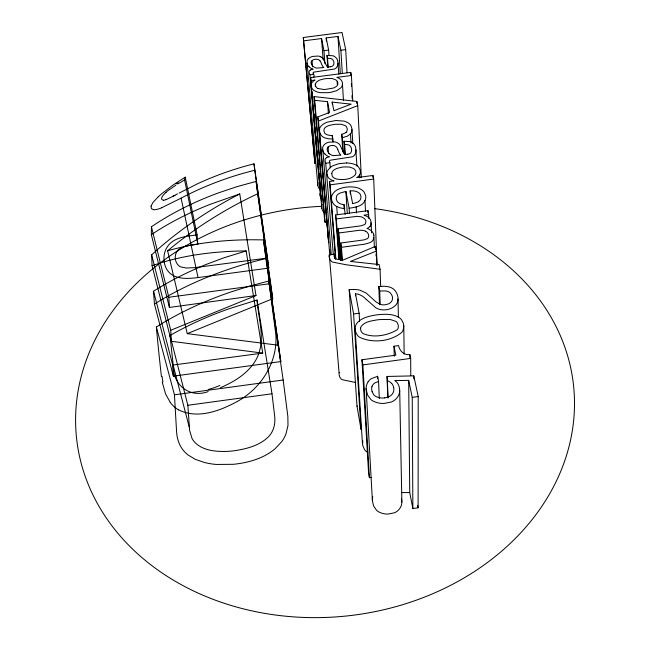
<?xml version="1.0" encoding="UTF-8"?>
<svg xmlns="http://www.w3.org/2000/svg" width="650" height="650" viewBox="0 0 650 650"><rect width="100%" height="100%" fill="white"/><g stroke="black" fill="none" stroke-linecap="round" stroke-linejoin="round"><path stroke-width="0.97" d="M399.482 388.578A17.241 14.097 -1.5 0 0 397.524 383.151A15.356 12.553 -1.4 0 0 394.794 380.575L408.671 380.388L409.727 492.554L412.864 508.536L418.104 507.804L418.21 396.549L413.79 375.871L387.075 376.447L387.766 397.686M367.721 452.4L366.275 451.425A11.31 9.571 -1.8 0 1 364.536 449.662L362.602 445.112L362.773 440.716M151.336 234.682A241.101 147.688 -8.7 0 1 210.047 204.384L239.752 193.96L255.986 295.531L169.414 307.442L151.336 234.682L151.45 226.769A236.811 146.51 -8.7 0 1 218.766 192.774L236.909 186.696L256.108 181.399L272.716 298.716L187.249 333.661L167.627 250.811A240.719 138.954 -31.2 0 1 257.14 194.049L257.636 193.822L256.108 181.399M355.136 328.941L355.526 325.934A12.683 9.961 -2.8 0 1 356.915 323.229C361.384 317.777 368.786 316.209 375.391 315.063A61.848 49.717 -1.4 0 1 378.609 314.649C385.588 314.015 393.323 313.755 399.433 317.761A12.537 9.831 -1.4 0 1 401.521 319.743L403.268 323.091A20.117 15.795 -1.8 0 1 403.764 325.796L403.252 329.745A12.894 10.124 -1.4 0 1 401.659 332.507C390.471 341.656 372.393 343.501 359.442 337.188A12.813 10.083 -2.7 0 1 357.476 335.351L355.777 332.321L355.136 328.941L362.44 443.568M368.493 217.457A10.961 8.011 -3.4 0 1 370.963 221.479L370.947 224.404A8.133 5.947 -3.2 0 1 369.996 226.322M333.084 142.001L332.865 138.962L328.616 138.816L324.724 137.865A9.709 6.638 -4.6 0 1 323.399 137.199A11.773 8.036 -4.6 0 1 321.059 135.159L319.597 132.048L319.605 128.716A11.18 7.629 -4.6 0 1 321.019 126.133L322.684 124.589A15.373 10.506 -4.5 0 1 327.226 122.159L335.952 120.494L344.029 121.111A13.699 9.352 -4.3 0 1 345.995 121.769L348.229 122.915A12.269 8.369 -4.2 0 1 350.894 125.531L351.959 128.741L351.642 131.877A11.099 7.581 -4.2 0 1 350.496 133.916L347.433 136.134L342.363 137.719L343.338 152.904M379.494 304.631L378.804 286.504L384.312 286.236L388.359 286.748A13.358 10.278 -1.9 0 1 390.601 287.446L391.398 287.796A12.017 9.238 -1.9 0 1 394.127 289.591C397.767 293.061 399.287 299.171 396.841 303.713A10.66 8.223 -1.7 0 1 395.306 305.589L392.836 307.466A14.162 10.912 -1.9 0 1 386.311 309.733A15.234 11.732 -1.9 0 1 384.938 309.863L383.589 309.904A12.789 9.864 -1.9 0 1 378.527 309.026L377.341 308.555A15.08 11.619 -1.9 0 1 375.846 307.791L366.308 299.414M401.383 498.55A15.145 13.252 -0.1 0 1 401.659 500.191L401.838 502.677A13.983 12.244 0.1 0 1 400.197 507.821A15.129 13.244 0 0 1 399.076 509.381L398.198 510.323A12.293 10.774 0.3 0 1 394.477 512.785L388.172 514.061A16.624 14.536 0 0 1 380.372 512.655L379.048 512.038A11.115 9.742 -0.2 0 1 376.667 510.404L373.717 506.188L372.393 500.979A15.494 13.544 0.1 0 1 372.775 496.649M399.563 388.57L399.685 391.219A15.925 13.024 -1.4 0 1 397.808 396.703A17.225 14.089 -1.5 0 1 396.524 398.377L395.525 399.384A13.999 11.464 -1.3 0 1 391.276 402.033L384.093 403.447A18.923 15.454 -1.5 0 1 375.204 402.009L373.701 401.359A12.659 10.367 -1.7 0 1 370.996 399.644L367.656 395.168L366.169 389.634A17.639 14.406 -1.4 0 1 368.095 381.802M311.123 85.499L311.163 86.036A14.584 9.604 -4.7 0 0 311.456 87.254L312.349 88.928A10.449 6.882 -4.8 0 0 314.226 90.626L316.964 91.877A16.242 10.676 -4.7 0 0 320.312 92.649L328.169 92.698A29.209 19.069 -4.7 0 0 330.826 92.324L336.708 90.691L340.884 87.815A11.034 7.264 -4.5 0 0 342.347 85.101L342.477 83.411A14.796 9.75 -4.6 0 0 342.355 82.526A11.139 7.337 -4.5 0 0 336.879 77.366L351.414 75.498L352.771 100.847M342.412 260.423L341.469 247.293L364.618 244.181L369.712 242.759A9.279 6.849 -3.1 0 0 370.882 242.133L371.824 241.451A7.898 5.834 -3 0 0 373.197 239.842L373.953 236.299A16.721 12.35 -3.5 0 0 373.791 235.121M334.717 258.196L334.401 254.166L329.298 254.849L339.097 373.214A9.368 7.589 -4 0 0 339.105 374.644L339.755 377.081L340.998 378.812A5.241 4.249 -4.2 0 0 342.501 379.73L355.786 382.549M329.298 254.849L329.192 255.515A10.554 7.898 -4.3 0 0 329.209 256.921M167.627 250.811A253.126 139.441 14 0 1 197.73 244.043L197.112 234.869C187.533 236.243 176.272 236.819 169.195 244.384A28.698 21.068 -11.4 0 0 165.409 250.461C162.346 258.383 164.003 268.694 170.934 274.056A21.921 16.152 -11.8 0 0 174.874 276.307C182.219 279.273 190.377 278.46 198.047 277.566L268.775 268.092L267.483 258.034L194.951 267.629L186.257 268.019L180.822 266.923A11.148 8.198 -11.8 0 1 178.718 265.663C174.558 262.023 174.086 254.832 177.548 250.559A10.489 7.686 -11.7 0 1 178.856 249.275L185.347 246.106L197.852 244.059L184.584 179.928L185.234 177.174L173.339 184.827L161.549 193.871A12.431 1.268 -39.1 0 0 158.218 196.877M334.401 254.166L334.238 255.149A10.489 7.849 -4.1 0 0 334.173 255.873A8.312 6.216 -4.2 0 0 334.23 256.677M151.068 206.074L151.377 208.65L153.441 209.617M151.084 206.009L152.994 202.434L158.096 196.942M360.319 171.088A11.042 7.784 -3.9 0 1 359.678 174.923L359.198 175.492A18.265 12.838 -4.1 0 1 356.964 177.564M328.161 147.014L328.486 153.229M166.018 192.449C164.101 193.781 158.657 199.623 163.467 200.314M169.593 189.54L175.784 185.234M358.475 201.524L359.239 200.947A7.101 5.103 -3.7 0 0 360.547 199.29L361.002 197.316L360.588 195.032A8.149 5.85 -3.7 0 0 358.361 192.481L357.671 192.091A9.782 7.02 -3.7 0 0 352.625 190.824L350.155 190.913L350.334 193.944M326.454 157.796L326.243 157.934A3.933 2.746 -4.7 0 0 325.13 159.274L325.138 161.306A10.311 7.199 -4.4 0 0 325.666 162.671L333.336 254.808M310.391 70.029L310.196 70.151A3.672 2.389 -5.1 0 0 309.148 71.329L309.132 73.093A9.62 6.272 -4.9 0 0 309.603 74.287M177.759 183.982L184.584 179.928M174.931 195.333L166.099 199.648M179.173 193.058L197.779 183.657A222.519 141.074 -8.7 0 1 253.996 163.816L267.483 258.034M253.996 163.816L254.751 170.194L242.182 173.599A228.768 143.658 -8.7 0 0 181.09 198.153L161.769 207.699M220.318 387.733C233.277 382.257 245.976 374.636 254.109 362.854A36.571 33.166 -65.3 0 0 257.603 356.59C265.533 338.536 258.367 318.533 257.034 300.024L228.922 308.807A249.267 137.402 -8.7 0 0 170.048 335.465A218.53 17.436 82.6 0 0 173.29 365.698C172.697 384.8 189.743 398.548 208.211 391.568M376.878 265.249L376.326 251.095L375.351 246.391L342.818 260.162L338.349 259.431M171.373 341.299L152.067 265.696L160.574 262.892A252.891 137.67 14.1 0 1 246.155 250.941L262.746 353.104L171.373 341.299L170.731 330.265L255.986 295.531M376.326 251.095L350.423 261.422L379.096 264.55L380.071 269.254L380.689 286.488M314.031 96.574L314.714 100.319L327.494 101.66L329.574 112.491L317.736 116.919L328.648 242.726L318.484 121.054L357.752 105.617L356.858 101.433L314.031 96.574L324.464 218.636L325.106 222.324L327.023 222.568M246.155 250.941L223.722 257.863L206.148 264.452A252.964 146.063 -8.7 0 0 153.522 291.233L154.44 304.086L173.379 376.163L280.8 361.571L263.486 239.939A253.126 139.441 14 0 0 200.184 243.653L197.884 244.018M364.934 200.533A12.61 9.059 -3.7 0 1 361.603 204.653A14.584 10.465 -3.7 0 1 356.159 206.911L353.324 207.577A59.833 41.974 -4.2 0 1 349.716 208.138L349.123 208.219L349.432 213.249M368.119 381.81A11.732 9.571 -1.8 0 1 371.248 378.706L377.601 376.277L378.576 381.412L374.806 382.956A7.914 6.468 -1.7 0 0 372.726 385.044L372.483 385.458A9.279 7.581 -1.6 0 0 371.995 386.596M156.357 327.007L174.452 394.818L176.564 431.543C176.922 437.864 178.742 444.21 182.536 449.337A38.033 31.314 -14.5 0 0 188.053 454.968L195.349 459.355L204.449 462.491A68.356 55.713 -12.8 0 0 216.206 464.449L233.244 464.311A90.529 73.003 -12.3 0 0 240.646 463.344C250.827 461.654 260.918 458.477 269.62 452.823A49.749 40.966 -12.4 0 0 275.145 448.703L281.661 441.732A39.731 32.866 -12 0 0 285.935 434.013L287.991 425.563L287.852 416.414L283.164 379.998L268.808 281.019L249.283 286.187L230.636 292.053A251.396 140.506 -8.7 0 0 156.357 327.007A211.104 18.842 82.7 0 0 161.452 376.716M263.486 239.939L265.891 258.554L264.908 258.789A252.98 144.332 -8.7 0 0 154.44 304.086M347.734 154.261L349.408 153.79A3.843 2.665 -3.9 0 0 350.756 152.839C352.357 150.646 351.691 147.087 349.554 145.47A4.867 3.364 -4 0 0 348.286 144.852L346.101 144.519A11.928 8.287 -4 0 0 344.687 144.536L344.029 141.221L350.464 141.643A7.036 4.859 -4 0 1 352.105 142.456L352.454 142.707M330.273 66.812L331.841 66.389A3.591 2.324 -4.5 0 0 333.109 65.553C334.628 63.676 334.043 60.466 332.077 59.118A4.542 2.941 -4.6 0 0 330.907 58.589L328.868 58.313A11.131 7.223 -4.6 0 0 327.551 58.337L326.983 55.445L332.971 55.77A6.565 4.241 -4.5 0 1 334.498 56.469L334.823 56.696A14.219 9.206 -4.8 0 1 337.724 60.686M349.123 208.219L345.873 191.376L339.852 193.156A10.319 7.418 -4 0 0 338.39 194.041L338.073 194.285A6.736 4.834 -4.1 0 0 336.684 195.975L336.229 198.404A12.894 9.254 -3.9 0 0 336.408 199.566L337.106 201.24A8.231 5.915 -4.1 0 0 339.633 203.474L340.015 203.661A9.579 6.874 -4 0 0 344.053 204.628L345.174 214.5M412.864 508.536L412.238 397.369L418.21 396.549M378.804 286.504L379.714 290.964L385.905 290.964A8.921 6.874 -1.9 0 1 387.725 291.436L388.757 291.874A7.475 5.753 -1.9 0 1 390.447 293.085L392.08 295.693A14.357 11.066 -2.2 0 1 392.454 297.164L392.446 299.309A7.946 6.118 -1.9 0 1 388.188 304.013L385.036 304.785A8.377 6.451 -1.9 0 1 380.055 304.281L376.252 302.055A48.847 37.026 -0.5 0 1 373.482 299.634L366.145 293.036L359.799 290.103A27.844 21.637 -3.7 0 0 349.18 289.689L356.988 406.096L361.026 429.333L361.627 429.244M410.792 375.627L410.67 358.41L409.858 354.608C404.04 355.347 399.588 351.073 398.572 345.597L393.989 346.214L395.817 355.152L361.936 359.759L368.566 472.802L369.411 477.677L371.166 477.433M153.522 291.233L172.737 365.081L262.746 353.104M369.411 477.677L362.879 364.918L410.67 358.41M174.452 394.818L283.164 379.998M339.17 372.645L339.739 372.572M187.858 405.275L271.993 393.786L274.609 415.553C275.373 421.614 274.568 428.074 271.204 433.29A25.114 20.759 -11.9 0 1 268.206 437.06C259.041 445.868 246.082 449.004 233.87 450.816A66.097 53.527 -12.5 0 1 221.926 451.433C213.33 451.311 204.206 449.914 197.218 444.527A26.788 22.027 -14.3 0 1 192.059 438.563L189.613 430.406L187.858 405.275L170.048 335.465M341.924 260.203L340.689 243.011L364.065 239.882L367.494 238.607A3.291 2.429 -3.1 0 0 367.949 238.119A6.776 4.997 -3.2 0 0 368.542 235.007A9.393 6.931 -3.4 0 0 368.428 234.414A8.223 6.069 -3.3 0 0 365.576 231.164M151.45 226.769L168.829 297.269L270.766 283.587M361.026 429.333L353.6 313.966L359.117 313.219L355.509 293.8A11.018 8.515 -3.6 0 1 359.783 294.775L362.269 296.059A30.477 23.717 -4.3 0 1 366.259 299.439M326.016 163.215L329.891 162.703L330.273 167.741M356.98 177.58L372.938 175.476L373.717 179.075L377.057 265.314M335.571 259.301L329.485 181.456L333.881 180.871M335.847 258.594L330.102 184.844L373.717 179.075M320.125 193.213A3.307 2.364 -5 0 0 319.873 193.684L319.865 195.366A8.669 6.199 -4.8 0 0 320.312 196.609L321.417 196.974M338.918 259.456L335.579 214.963L367.989 210.657L368.973 218.611M364.179 215.166L368.786 214.557M339.316 259.326L336.302 218.92L357.126 216.336L361.424 216.824L364.098 218.335A7.759 5.671 -3.4 0 1 365.763 220.813A9.027 6.597 -3.5 0 1 365.901 221.691L365.56 223.486A4.03 2.949 -3.3 0 1 364.471 224.64L361.026 225.778A22.709 16.445 -3.5 0 1 359.483 226.021L338.114 228.865L340.413 260.089M340.852 260.138L338.861 232.976L359.775 230.246L363.317 230.401L365.568 231.172M303.282 37.505L314.884 163.41L303.282 37.505L342.022 32.5L345.702 49.611L347.027 72.784M303.883 40.82L321.555 38.537L323.952 50.692L324.927 63.773M326.406 40.958L326.186 37.944L337.976 36.416L340.892 50.237L342.306 73.393M323.952 50.692L328.632 50.091L328.981 55.12M340.892 50.237L345.702 49.611M309.619 74.279C311.261 76.278 315.258 71.5 313.796 77.326M311.634 89.741L310.578 77.618L350.748 72.394L351.414 75.498M310.578 77.618L311.123 80.567L314.86 80.08M401.351 492.594L409.727 492.554M346.426 162.955L338.886 163.694L333.076 165.661A14.479 10.213 -4.2 0 0 330.306 167.472L327.762 170.406A11.099 7.824 -4.3 0 0 326.958 173.501L327.056 174.419M332.865 138.962L332.207 135.549L329.404 135.322A9.246 6.305 -4.5 0 1 326.519 134.493A6.126 4.184 -4.6 0 1 324.626 132.974L323.887 130.951L324.131 129.041A6.143 4.192 -4.6 0 1 325.333 127.449L326.292 126.766A12.488 8.539 -4.5 0 1 329.591 125.336L334.839 124.321L340.259 124.223A13.577 9.287 -4.3 0 1 341.526 124.378L345.101 125.548A6.573 4.485 -4.2 0 1 346.401 126.653L347.336 129.074L346.791 131.519A4.639 3.169 -4.1 0 1 346.101 132.267M332.207 102.123L351.187 104.154L333.881 110.695L332.207 102.123L332.345 104.146M187.249 333.661L278.704 345.28M380.071 269.254L346.369 264.794L332.995 262.194A5.907 4.42 -4.6 0 1 331.313 261.251L329.924 259.464L329.217 256.921M338.106 259.382L336.984 259.179A13.049 9.718 -4.3 0 1 336.659 259.114L336.521 259.082A4.826 3.608 -4.4 0 1 335.051 258.326M317.923 88.514L324.464 89.57L333.231 88.091A11.269 7.41 -4.6 0 0 335.595 86.97L336.781 86.06A6.216 4.095 -4.5 0 0 337.789 84.508L337.797 82.453A8.117 5.346 -4.6 0 0 335.855 79.909L332.069 78.487L326.064 78.609A28.153 18.728 -4.6 0 0 323.651 78.991L320.133 79.909A11.05 7.288 -4.7 0 0 318.947 80.405L316.786 81.803A6.581 4.339 -4.8 0 0 315.794 83.143L315.461 84.695A10.579 6.963 -4.7 0 0 315.608 85.865L316.314 87.271A6.24 4.111 -4.8 0 0 317.923 88.514M178.531 409.841C197.616 419.445 220.041 410.889 237.445 401.383C262.641 387.562 280.036 358.572 275.178 329.469L268.808 281.019M329.509 153.855L331.476 155.106A6.638 4.599 -4.4 0 0 333.352 155.626L340.868 155.074A9.303 6.451 -3.9 0 1 339.544 153.489A21.182 14.657 -3.5 0 1 338.544 151.539L337.773 149.549M323.026 58.524L326.901 66.381A2.308 1.495 -4.6 0 0 328.063 66.893A4.867 3.152 -4.6 0 0 330.257 66.771M320.06 60.929L319.629 60.442A5.403 3.494 -5 0 0 319.207 60.084L318.557 59.703A4.03 2.608 -5 0 0 316.997 59.288L315.77 59.264A6.264 4.054 -5 0 0 314.836 59.369L314.113 59.516A3.941 2.551 -5 0 0 312.098 60.604L312.479 66.771M170.178 402.277L165.539 393.851L162.256 382.192M313.503 74.222L313.211 73.377M329.867 162.662L329.517 161.655M330.241 255.133L329.704 250.242A10.026 7.475 -4.3 0 1 329.834 249.803M372.076 391.682L373.717 394.753A8.214 6.719 -1.7 0 0 376.066 396.541L376.537 396.76A12.911 10.538 -1.5 0 0 384.702 397.906M337.748 60.686L338.837 74.019M173.29 365.698L189.312 427.375M239.752 193.96A236.852 138.068 -31.3 0 0 151.653 254.857L170.731 330.265M181.09 198.153L198.047 277.566M408.671 380.388L412.238 397.369M185.234 177.174L197.112 234.869M326.186 37.944L328.632 50.091M417.609 505.343L418.104 507.804M346.141 132.291A9.482 6.459 -4.3 0 1 341.681 134.274L342.363 137.719M350.155 190.913L352.649 203.645M317.736 116.919L318.484 121.054M329.485 181.456L330.102 184.844M335.579 214.963L336.302 218.92M338.114 228.865L338.861 232.976M340.689 243.011L341.469 247.293M349.172 289.624L353.6 313.966M361.936 359.759L362.879 364.918M393.729 387.701L393.892 389.009A10.969 8.97 -1.5 0 1 392.153 394.217A8.929 7.304 -1.3 0 1 389.586 396.362L385.938 397.654A15.307 12.48 -1.5 0 1 384.694 397.865M321.441 201.183L318.313 166.554M257.034 300.024L271.993 393.786M331.256 254.711L322.644 147.656A9.246 6.394 -4.6 0 1 324.374 144.601A9.718 6.727 -4.5 0 1 324.967 144.072A8.58 5.939 -4.6 0 1 328.689 142.244L334.417 141.846A7.589 5.241 -4.5 0 1 337.521 142.846A11.18 7.743 -4.6 0 1 339.828 144.714L344.11 153.749A2.47 1.714 -4 0 0 345.361 154.343A5.216 3.616 -4 0 0 347.717 154.221M319.394 188.817A12.139 8.621 -4.7 0 1 317.834 185.469L306.954 61.197A8.637 5.582 -5 0 1 308.596 58.516M317.817 185.469L317.817 183.641A7.784 5.525 -4.9 0 1 318.183 182.528M265.891 258.554L280.8 361.571M254.751 170.194L268.775 268.092M257.636 193.822L272.716 298.716M387.075 376.447L388.164 397.93M311.114 85.239L321.848 208.488M309.92 74.758L320.604 197.088M311.123 80.567L311.642 86.637M312.081 91.683L312.349 94.713M312.699 98.759L312.959 101.79M313.308 105.828L313.658 109.874M314.015 113.912L314.275 116.943M314.624 120.989L314.884 124.02M315.242 128.058L315.591 132.104M315.941 136.143L316.201 139.173M316.55 143.219L316.908 147.257M317.257 151.304L317.517 154.334M317.866 158.373L318.134 161.403M318.573 166.457L318.833 169.487M319.183 173.534L319.442 176.564M319.8 180.602L320.149 184.649M320.409 187.679L320.759 191.718M321.108 195.764L321.466 199.802M311.813 91.764L318.142 164.531M314.714 100.319L325.106 222.324M319.507 131.601L329.631 253.069M315.201 84.126L315.372 86.149M321.555 38.537L323.156 59.67M356.956 166.083L355.656 147.298A15.226 10.554 -4.2 0 0 352.495 142.691M327.494 101.66L328.396 113.766M327.551 58.329L328.209 67.381M326.983 55.445L327.852 67.511M332.207 135.549L332.361 137.572M332.507 139.596L332.654 141.619M337.293 214.581L336.7 206.537A12.911 9.279 -4.1 0 1 332.678 202.581M337.131 81.437L337.326 84.476M344.053 204.628L344.386 209.658M345.873 191.376L347.295 213.59M341.689 134.298L342.802 151.531M337.976 36.416L340.308 73.702M344.687 144.536L345.321 154.651M344.029 141.221L344.858 154.383M355.509 293.8L355.631 295.823M342.477 84.272L343.468 100.466M359.117 313.219L359.596 321.319M350.488 133.916L351.008 142.968M168.829 297.269L169.414 307.442M172.737 365.081L173.379 376.163M352.016 129.569L352.796 143.658M356.168 206.928L356.501 212.964M366.121 388.448L372.344 499.866M350.748 72.394L350.911 75.408M351.341 83.46L351.512 86.474M351.999 95.526L352.162 98.548M356.858 101.433L356.956 103.456M359.621 174.915L359.775 177.929M357.752 105.617L361.319 177.377M365.519 211.64L364.991 200.541A14.942 10.733 -3.8 0 0 365.641 195.593L364.252 192.327A13.309 9.555 -3.7 0 0 361.644 189.768L359.881 188.752A16.136 11.594 -3.8 0 0 354.868 187.184C348.766 186.355 342.217 187.094 336.765 190.093A13.536 9.718 -4 0 0 334.62 191.693L332.702 193.968A13.219 9.49 -4.1 0 0 331.5 197.397L331.598 199.493A18.923 13.585 -3.8 0 0 332.629 202.589M367.989 210.657L368.079 212.688M152.067 265.696L151.653 254.857M378.576 381.412L379.299 398.556M371.126 222.844L371.556 232.863M377.601 376.277L377.683 378.3M373.953 237.412L374.368 247.553M372.938 175.476L373.019 177.482M376.025 254.012L376.106 256.027M375.351 246.391L375.473 249.429M379.714 290.964L380.201 304.151M356.094 149.906L355.688 153.107L354.055 155.691A6.573 4.566 -3.9 0 1 352.341 156.812L331.069 160.079A2.438 1.706 -4.6 0 0 329.786 160.469A0.894 0.626 -4.6 0 0 329.582 160.713L329.461 161.184A3.656 2.551 -4.5 0 0 329.493 161.533M393.989 346.214L394.233 356.306M338.13 62.953L337.707 65.756L336.156 68.014A6.134 3.981 -4.5 0 1 334.539 69.006L314.673 71.996A2.275 1.487 -5.1 0 0 313.471 72.337M398.027 298.959L398.377 317.184M399.709 390.569L401.863 502.068M403.772 325.796L404.162 354.071M409.858 354.608L409.882 357.654M413.79 375.871L413.798 378.909M161.582 207.886A38.391 7.678 -34.8 0 1 153.351 209.69M176.085 183.974A45.524 14.877 -40.9 0 1 178.173 182.691M165.799 192.498A11.196 2.031 -37.8 0 1 169.577 189.418M166.189 199.566A19.354 3.908 -35.7 0 1 163.524 200.257M173.136 196.219A79.674 1.333 -27.7 0 1 177.556 193.846M178.523 409.866A32.411 27.528 -86.4 0 1 170.154 402.301M162.914 382.029A80.088 73.539 -75.9 0 1 162.134 376.594M219.887 385.466A80.348 63.635 -53.6 0 1 208.171 389.496M374.587 208.618A249.884 205.294 -5.9 0 1 523.274 530.051A249.884 205.294 -5.9 0 1 102.196 511.672A249.884 205.294 -5.9 0 1 321.628 206.31M324.602 212.778A9.401 6.792 -4.7 0 1 322.896 211.088L322.075 209.43A13.122 9.482 -4.5 0 1 321.807 208.219L321.766 207.691A8.304 5.996 -4.7 0 1 322.067 205.741M322.725 204.498A13.211 9.555 -4.6 0 1 322.952 204.246M357.004 406.161A24.611 20.605 -3.1 0 1 357.654 406.088M313.487 72.353A0.837 0.544 -5.1 0 0 313.276 72.556L313.162 72.897A3.413 2.226 -5 0 0 313.186 73.271M310.359 69.997A7.459 4.867 -5.1 0 1 312.983 69.168M312.934 69.176A12.805 8.279 -4.9 0 1 309.14 66.788M309.059 66.82A13.463 8.702 -4.9 0 1 306.954 63.042M308.604 58.516A9.076 5.866 -5 0 1 309.156 58.053A8.011 5.176 -5 0 1 312.65 56.428L318.004 56.046A7.085 4.574 -5 0 1 320.881 56.899M320.889 56.899A10.441 6.752 -5.1 0 1 323.017 58.524M311.943 60.734A5.891 3.811 -5 0 0 311.204 63.237A11.375 7.353 -4.8 0 0 313.3 66.568L315.104 67.649A6.191 4.014 -4.9 0 0 316.851 68.096L323.863 67.559A8.686 5.631 -4.5 0 1 322.652 66.194A19.776 12.789 -4.2 0 1 321.742 64.488L321.043 62.757A16.802 10.888 -5.4 0 0 320.076 60.921M311.155 85.499A9.23 6.078 -4.9 0 1 312.219 82.257A14.682 9.685 -4.8 0 1 314.909 80.112M326.422 157.763A7.995 5.59 -4.6 0 1 329.225 156.837M329.168 156.845A13.715 9.498 -4.4 0 1 325.065 154.066M324.976 154.115A14.422 9.977 -4.4 0 1 322.668 149.768M327.99 147.16A6.313 4.371 -4.5 0 0 327.234 150.02A12.179 8.434 -4.3 0 0 329.526 153.847M337.756 149.557A17.989 12.488 -5 0 0 336.716 147.436L336.229 146.884A5.785 4.006 -4.6 0 0 335.766 146.477L335.067 146.039A4.314 2.99 -4.5 0 0 333.393 145.543L332.069 145.511A6.711 4.647 -4.5 0 0 331.077 145.616L330.298 145.787A4.225 2.925 -4.6 0 0 328.152 147.014M333.913 180.83A11.854 8.361 -4.3 0 1 329.03 178.368A12.878 9.076 -4.3 0 1 327.096 174.419M346.426 162.963A19.476 13.772 -4 0 1 353.819 164.117L356.281 165.189A10.896 7.67 -3.9 0 1 358.572 167.001L360.132 169.894A16.486 11.619 -4.1 0 1 360.376 171.08M344.776 208.455A13.244 9.514 -4 0 1 336.814 206.432M358.572 201.622A14.406 10.311 -3.8 0 1 352.625 203.564M364.138 215.223A19.069 13.991 -3.6 0 1 368.542 217.417M370.045 226.346A10.546 7.711 -3.3 0 1 367.079 228.499M367.169 228.451A12.326 9.1 -3.3 0 1 373.929 235.097M334.977 258.359A4.542 3.396 -4.4 0 1 334.319 256.677M372.158 391.658A12.602 10.294 -1.4 0 1 371.946 386.588M391.69 383.411A11.7 9.563 -1.5 0 1 393.664 387.701M387.611 380.778A11.919 9.75 -1.5 0 1 391.641 383.435M331.809 173.388L332.166 175.89A6.939 4.891 -4.3 0 0 333.653 177.678L335.018 178.474A9.758 6.882 -4.2 0 0 336.286 178.961C342.501 180.123 350.456 179.92 355.071 175.029A7.41 5.224 -3.9 0 0 355.891 172.697L355.859 172.079A9.734 6.866 -4 0 0 355.615 171.088L355.339 170.454A7.776 5.484 -3.9 0 0 353.364 168.391L349.473 167.018L343.98 166.928A26.171 18.623 -4 0 0 341.916 167.18L337.488 168.244A13.219 9.344 -4.1 0 0 334.392 169.699L333.352 170.479A6.784 4.786 -4.3 0 0 332.207 171.99L331.809 173.388M360.628 328.193L360.612 329.257A9.799 7.703 -2.6 0 0 360.912 330.679L361.254 331.484A7.979 6.272 -2.7 0 0 363.009 333.531C373.547 338.219 387.546 335.603 397.183 329.761A6.841 5.371 -1.3 0 0 398.166 328.079L398.369 325.601L397.304 322.79A7.402 5.809 -1.4 0 0 395.907 321.384L390.024 319.418L379.706 319.572A72.394 58.695 -1.2 0 0 376.521 319.979C371.207 320.978 364.886 321.669 361.327 326.227A7.093 5.574 -2.8 0 0 360.717 327.681L360.628 328.193"/></g></svg>
